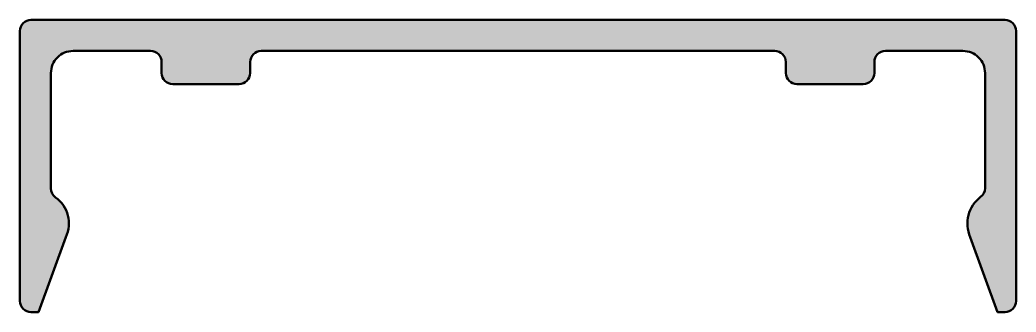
# Model space of a CAD drawing. Extents: x -22.5 to 22.5, y 0 to 13.2.
import ezdxf

# ---------------------------------------------------------------- set-up
doc = ezdxf.new("R2010")
doc.units = 0
doc.layers.add('0S-Alu contour', color=7, linetype='Continuous', lineweight=50)
doc.layers.add('0S-Alu hatch', color=252, linetype='Continuous', lineweight=25)

# ---------------------------------------------------------------- blocks, each defined once
blk = doc.blocks.new('184320__39050303_22C6_43B9_9668_CCCB367285C5_')
at = {"layer": '0S-Alu hatch'}
h = blk.add_hatch(color=256, dxfattribs=at)
edge = h.paths.add_edge_path()
edge.add_ellipse((-16.59999882500911, 11.30000270086979), major_axis=(-0.5000003508881369, 0), ratio=1, start_angle=180.0000402090226, end_angle=269.9999597912235, ccw=False)
edge.add_line((-16.09999847412109, 11.3000030517578), (-16.09999847412109, 10.80000305175781))
edge.add_arc((-15.59999812323306, 10.80000340264584), 0.5000003508881529, 180.0000402090225, 269.9999597912224)
edge.add_line((-15.59999847412109, 10.30000305175781), (-12.59999847412109, 10.30000305175781))
edge.add_arc((-12.60000440359976, 10.80000898123648), 0.50000592951383, 270.0006794601474, 359.9993205399185)
edge.add_line((-12.09999847412109, 10.80000305175781), (-12.09999847412109, 11.30000305175781))
edge.add_ellipse((-11.59999780541506, 11.30000238305178), major_axis=(-0.5000006687064746, 0), ratio=1, start_angle=270.0000766279635, end_angle=359.9999233788691, ccw=False)
edge.add_line((-11.59999847412109, 11.80000305175781), (11.59999465942382, 11.80000305175781))
edge.add_ellipse((11.5999993746075, 11.30000776694149), major_axis=(-0.4999952848385568, 0), ratio=1, start_angle=179.9994596745909, end_angle=270.00054032534405, ccw=False)
edge.add_line((12.09999465942382, 11.3000030517578), (12.09999465942382, 10.80000305175781))
edge.add_arc((12.60000123622059, 10.80000962855457), 0.5000065768400177, 180.0007536350459, 269.9992463645178)
edge.add_line((12.59999465942382, 10.30000305175781), (15.59999465942382, 10.30000305175781))
edge.add_arc((15.60000084846213, 10.7999968627195), 0.4999938110000006, 269.999290779673, 360.00070922078)
edge.add_line((16.09999465942383, 10.80000305175781), (16.09999465942383, 11.30000305175781))
edge.add_ellipse((16.60000187075573, 11.29999584042591), major_axis=(-0.5000072113839075, 0), ratio=1, start_angle=270.0008263458479, end_angle=359.9991736547211, ccw=False)
edge.add_line((16.59999465942382, 11.80000305175781), (20.09999465942383, 11.80000305175781))
edge.add_ellipse((20.09999992603348, 10.80000831836745), major_axis=(-0.9999947334042278, 0), ratio=1, start_angle=179.9996982432494, end_angle=270.0003017560942, ccw=False)
edge.add_line((21.09999465942383, 10.8000030517578), (21.09999465942383, 5.600007690645052))
edge.add_ellipse((20.59999465942383, 5.600007690645058), major_axis=(-0.5, 0), ratio=1, start_angle=126.87007448010709, end_angle=180, ccw=False)
edge.add_arc((21.80000540257099, 4.000003654299031), 1.50000967497464, 126.8700744801074, 203.9997819693395)
edge.add_line((20.4296760559082, 3.389899969100953), (21.66350173950196, 0))
edge.add_line((21.66350173950196, 0), (21.99999618530274, 0))
edge.add_arc((21.99998866151442, 0.5000075237883089), 0.5000075238449153, 270.0008621496587, 359.9991378505113)
edge.add_line((22.49999618530273, 0.4999999999999999), (22.49999618530273, 12.7000093460083))
edge.add_arc((21.99999121048783, 12.69999960298307), 0.5000049749098359, 0.0011164575043462, 90.00183413654283)
edge.add_line((21.99997520446777, 13.20000457763671), (-22, 13.20000457763672))
edge.add_arc((-21.99998921085632, 12.69999569594115), 0.5000088818119729, 90.00123632283335, 179.9995286558569)
edge.add_line((-22.49999809265137, 12.69999980926513), (-22.5, 0.5))
edge.add_arc((-21.99998991969745, 0.5000100803025515), 0.5000100804041623, 180.0011550945325, 269.9988449057027)
edge.add_line((-22, -6e-16), (-21.66350173950196, 0))
edge.add_line((-21.66350173950196, 0), (-20.42967987060547, 3.389900207519532))
edge.add_arc((-21.73334719248604, 4.01080139488107), 1.443976028404287, 334.5328136437623, 414.337787582772)
edge.add_ellipse((-20.59999847412112, 5.590220111241942), major_axis=(-0.499999999999979, 0), ratio=1, start_angle=0, end_angle=54.3377875827731, ccw=False)
edge.add_line((-21.0999984741211, 5.590220111241942), (-21.09999847412109, 10.80000305175781))
edge.add_ellipse((-20.10000302803244, 10.80000760566916), major_axis=(-0.9999954460990231, 0), ratio=1, start_angle=-90.0002609210884, end_angle=0.00026091970772768036, ccw=False)
edge.add_line((-20.0999984741211, 11.80000305175781), (-16.5999984741211, 11.80000305175781))
at = {"layer": '0S-Alu contour', "color": 7}
for points in [[(21.99997520446777, 13.20000457763671), (-22, 13.20000457763672)], [(-22.49999809265137, 12.69999980926513), (-22.5, 0.5)], [(22.49999618530273, 0.4999999999999999), (22.49999618530273, 12.7000093460083)], [(-20.0999984741211, 11.80000305175781), (-16.5999984741211, 11.80000305175781)], [(-11.59999847412109, 11.80000305175781), (11.59999465942382, 11.80000305175781)], [(16.59999465942382, 11.80000305175781), (20.09999465942383, 11.80000305175781)], [(-16.09999847412109, 11.3000030517578), (-16.09999847412109, 10.80000305175781)], [(-12.09999847412109, 10.80000305175781), (-12.09999847412109, 11.30000305175781)], [(12.09999465942382, 11.3000030517578), (12.09999465942382, 10.80000305175781)], [(16.09999465942383, 10.80000305175781), (16.09999465942383, 11.30000305175781)], [(-21.0999984741211, 5.590220111241942), (-21.09999847412109, 10.80000305175781)], [(21.09999465942383, 10.8000030517578), (21.09999465942383, 5.600007690645052)], [(-15.59999847412109, 10.30000305175781), (-12.59999847412109, 10.30000305175781)], [(12.59999465942382, 10.30000305175781), (15.59999465942382, 10.30000305175781)], [(-22, -6e-16), (-21.66350173950196, 0), (-20.42967987060547, 3.389900207519532)], [(20.4296760559082, 3.389899969100953), (21.66350173950196, 0), (21.99999618530274, 0)]]:
    blk.add_lwpolyline(points, dxfattribs=at)
for centre, radius, start, end in [((-21.99998921085632, 12.69999569594115), 0.5000088818119729, 90.00123632283335, 179.9995286558569), ((21.99999121048783, 12.69999960298307), 0.5000049749098359, 0.0011164575043462, 90.00183413654283), ((-15.59999812323306, 10.80000340264584), 0.5000003508881529, 180.0000402090225, 269.9999597912224), ((-12.60000440359976, 10.80000898123648), 0.50000592951383, 270.0006794601474, 359.9993205399185), ((12.60000123622059, 10.80000962855457), 0.5000065768400177, 180.0007536350459, 269.9992463645178), ((15.60000084846213, 10.7999968627195), 0.4999938110000006, 269.999290779673, 0.0007092207799864), ((-21.73334719248604, 4.01080139488107), 1.443976028404287, 334.5328136437623, 54.33778758277207), ((21.80000540257099, 4.000003654299031), 1.50000967497464, 126.8700744801074, 203.9997819693395), ((-21.99998991969745, 0.5000100803025515), 0.5000100804041623, 180.0011550945325, 269.9988449057027), ((21.99998866151442, 0.5000075237883089), 0.5000075238449153, 270.0008621496587, 359.9991378505113)]:
    blk.add_arc(centre, radius, start, end, dxfattribs=at)
at = {"layer": '0S-Alu contour', "color": 7, "extrusion": (0, 0, -1)}
for centre, radius, start, end in [((20.10000302803244, 10.80000760566916), 0.9999954460990231, 359.9997390802923, 90.00026092108838), ((16.59999882500911, 11.30000270086979), 0.5000003508881369, 90.00004020877653, 179.9999597909774), ((11.59999780541506, 11.30000238305178), 0.5000006687064746, 7.66211309103e-05, 89.99992337203648), ((-11.5999993746075, 11.30000776694149), 0.4999952848385568, 89.99945967465597, 180.0005403254092), ((-16.60000187075573, 11.29999584042591), 0.5000072113839075, 0.0008263452788695, 89.99917365415212), ((-20.09999992603348, 10.80000831836745), 0.9999947334042278, 89.9996982439058, 180.0003017567507), ((20.59999847412112, 5.590220111241942), 0.499999999999979, 305.6622124172269, 0), ((-20.59999465942383, 5.600007690645058), 0.5, 180, 233.1299255198929)]:
    blk.add_arc(centre, radius, start, end, dxfattribs=at)
blk = doc.blocks.new('184320__CA9292C1_834E_435B_930B_9B8C10A317E5_')
at = {"layer": '0S-Alu contour', "color": 7}
blk.add_blockref('184320__39050303_22C6_43B9_9668_CCCB367285C5_', (0, 0), dxfattribs=at)

msp = doc.modelspace()

# ---------------------------------------------------------------- block references
at = {"layer": '0S-Alu contour', "color": 7}
msp.add_blockref('184320__CA9292C1_834E_435B_930B_9B8C10A317E5_', (0, 0), dxfattribs=at)

doc.saveas('drawing.dxf')
